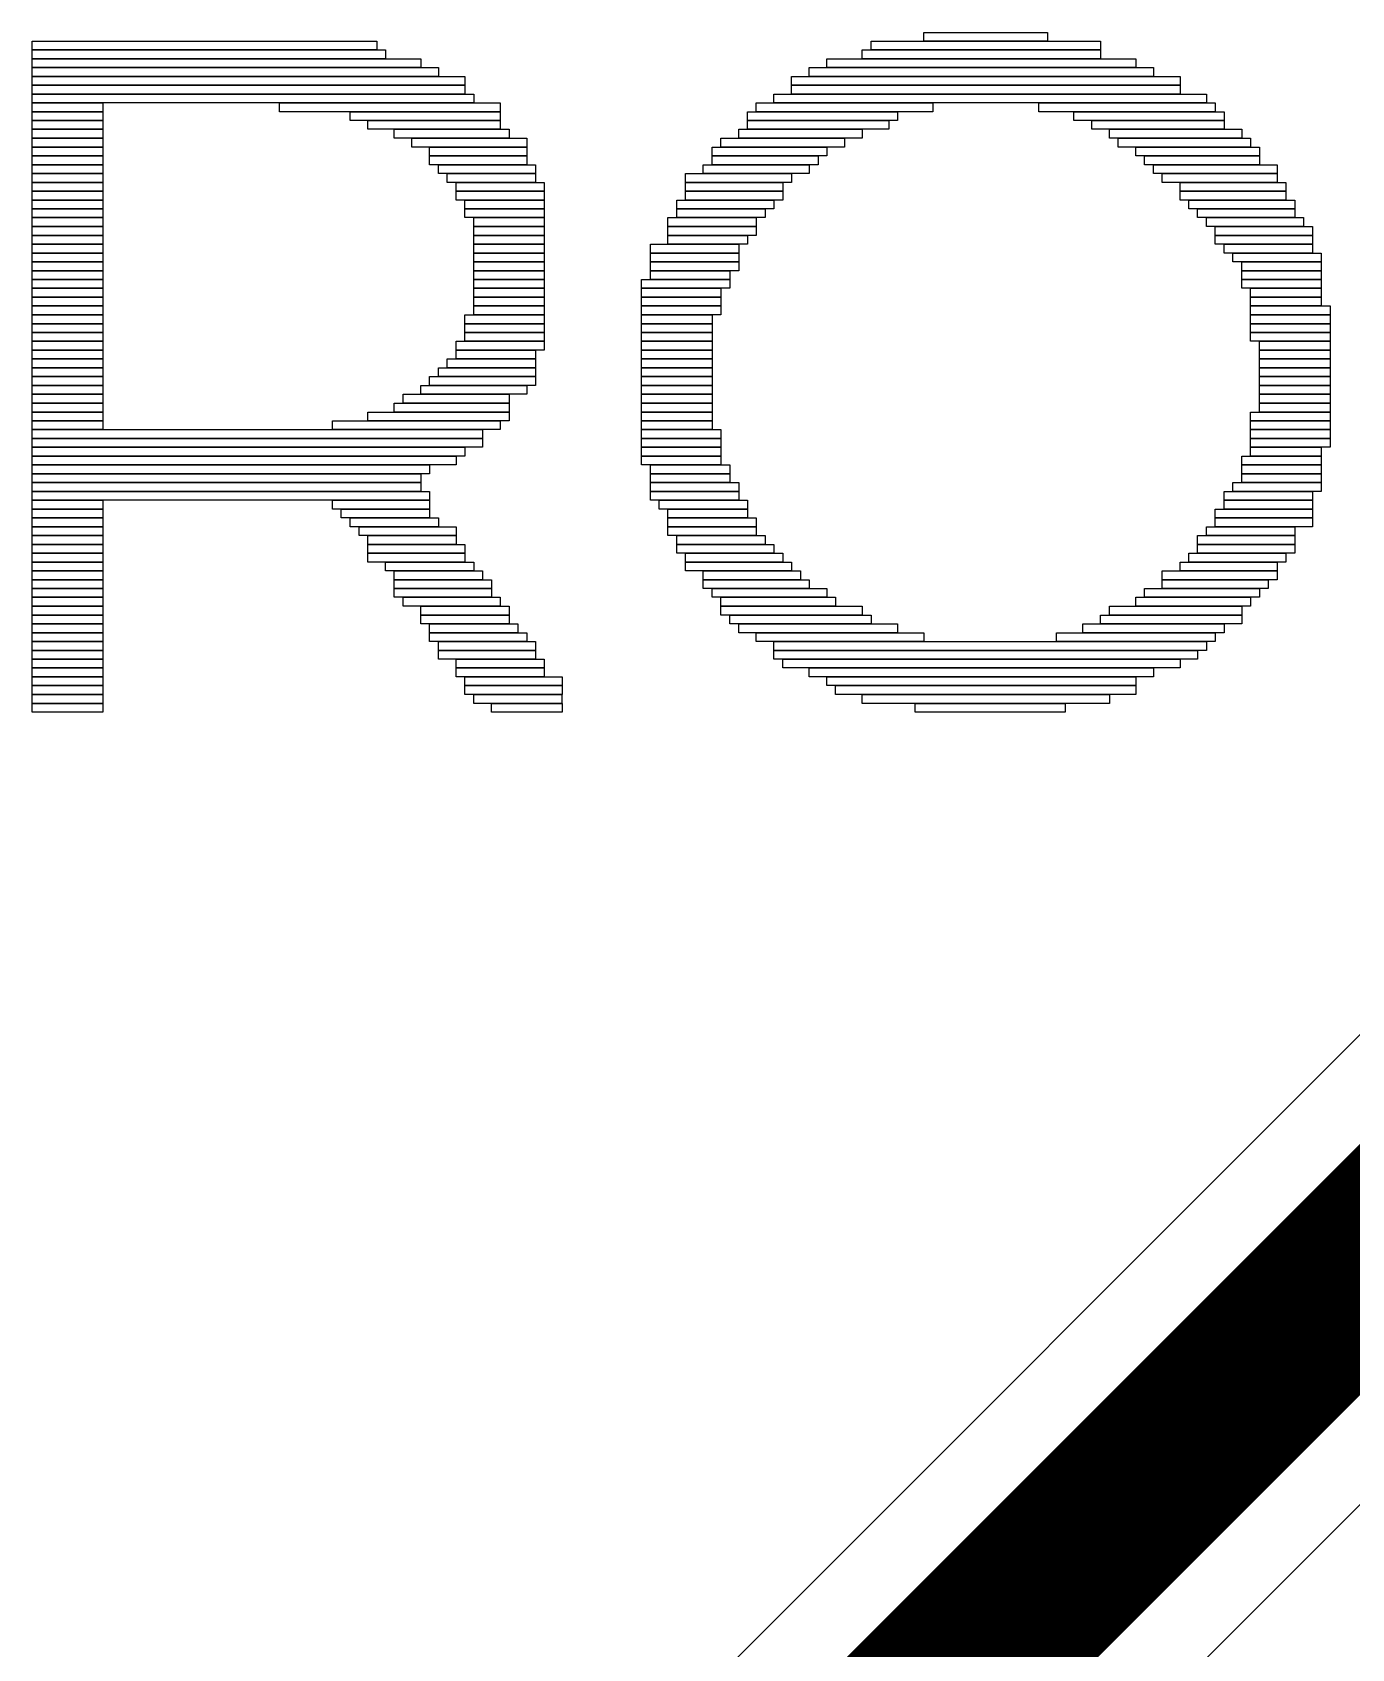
# Model space of a CAD drawing. Header units: inches. Extents: x -3 to 5381, y -57 to 5355.
# Drawn here: x 15.803 to 18.065, y -12.085 to -9.314 of the extents above; entities that cross this region are included whole.
import ezdxf

# ---------------------------------------------------------------- set-up
doc = ezdxf.new("R2010")
doc.units = ezdxf.units.IN
doc.layers.add('Top Layer', color=1, linetype='Continuous')
doc.layers.add('Top Overlay', color=2, linetype='Continuous')

msp = doc.modelspace()

# ---------------------------------------------------------------- linework, layer by layer
at = {"layer": 'Top Layer'}
for p, q in [((19.0522, -10.0597), (16.0027, -13.1092)), ((16.4891, -13.4286), (19.5385, -10.3792))]:
    msp.add_line(p, q, dxfattribs=at)
msp.add_lwpolyline([(16.2042, -13.3106, 0.3048, 0.3048, 0), (19.3371, -10.1777, 0.3048, 0.3048, 0)], format="xyseb", dxfattribs=at)
at = {"layer": 'Top Overlay'}
for p, q in [((15.8027, -9.3439), (15.8027, -9.3287)), ((15.8027, -9.3287), (16.3933, -9.3287)), ((16.3933, -9.3287), (16.3933, -9.3439)), ((17.2411, -9.3439), (17.2411, -9.3287)), ((17.2411, -9.3287), (17.6346, -9.3287)), ((17.3318, -9.3287), (17.3318, -9.3137)), ((17.3318, -9.3137), (17.5439, -9.3137)), ((17.5439, -9.3287), (17.3318, -9.3287)), ((17.5439, -9.3137), (17.5439, -9.3287)), ((17.6346, -9.3287), (17.6346, -9.3439)), ((16.3933, -9.3439), (15.8027, -9.3439)), ((15.8027, -9.3591), (15.8027, -9.3439)), ((15.8027, -9.3439), (16.4083, -9.3439)), ((16.4083, -9.3591), (15.8027, -9.3591)), ((15.8027, -9.3741), (15.8027, -9.3591)), ((15.8027, -9.3591), (16.469, -9.3591)), ((16.4083, -9.3439), (16.4083, -9.3591)), ((16.469, -9.3591), (16.469, -9.3741)), ((17.1654, -9.3741), (17.1654, -9.3591)), ((17.1654, -9.3591), (17.6953, -9.3591)), ((17.2259, -9.3591), (17.2259, -9.3439)), ((17.2259, -9.3439), (17.6346, -9.3439)), ((17.6346, -9.3591), (17.2259, -9.3591)), ((17.6346, -9.3439), (17.2411, -9.3439)), ((17.6346, -9.3439), (17.6346, -9.3591)), ((17.6953, -9.3591), (17.6953, -9.3741)), ((16.469, -9.3741), (15.8027, -9.3741)), ((15.8027, -9.3894), (15.8027, -9.3741)), ((15.8027, -9.3741), (16.4992, -9.3741)), ((16.4992, -9.3894), (15.8027, -9.3894)), ((15.8027, -9.4044), (15.8027, -9.3894)), ((15.8027, -9.3894), (16.5447, -9.3894)), ((16.4992, -9.3741), (16.4992, -9.3894)), ((16.5447, -9.3894), (16.5447, -9.4044)), ((17.1047, -9.4044), (17.1047, -9.3894)), ((17.1047, -9.3894), (17.771, -9.3894)), ((17.135, -9.3894), (17.135, -9.3741)), ((17.135, -9.3741), (17.7255, -9.3741)), ((17.7255, -9.3894), (17.135, -9.3894)), ((17.6953, -9.3741), (17.1654, -9.3741)), ((17.7255, -9.3741), (17.7255, -9.3894)), ((17.771, -9.3894), (17.771, -9.4044)), ((16.5447, -9.4044), (15.8027, -9.4044)), ((15.8027, -9.4196), (15.8027, -9.4044)), ((15.8027, -9.4044), (16.5447, -9.4044)), ((16.5447, -9.4196), (15.8027, -9.4196)), ((15.8027, -9.4348), (15.8027, -9.4196)), ((15.8027, -9.4196), (16.5597, -9.4196)), ((16.5447, -9.4044), (16.5447, -9.4196)), ((16.5597, -9.4196), (16.5597, -9.4348)), ((17.0745, -9.4348), (17.0745, -9.4196)), ((17.0745, -9.4196), (17.8162, -9.4196)), ((17.771, -9.4044), (17.1047, -9.4044)), ((17.1047, -9.4196), (17.1047, -9.4044)), ((17.1047, -9.4044), (17.771, -9.4044)), ((17.771, -9.4196), (17.1047, -9.4196)), ((17.771, -9.4044), (17.771, -9.4196)), ((17.8162, -9.4196), (17.8162, -9.4348)), ((16.5597, -9.4348), (15.8027, -9.4348)), ((15.8027, -9.4498), (15.8027, -9.4348)), ((15.8027, -9.4348), (15.9239, -9.4348)), ((15.9239, -9.4498), (15.8027, -9.4498)), ((15.8027, -9.4651), (15.8027, -9.4498)), ((15.8027, -9.4498), (15.9239, -9.4498)), ((15.9239, -9.4348), (15.9239, -9.4498)), ((15.9239, -9.4498), (15.9239, -9.4651)), ((16.2267, -9.4498), (16.2267, -9.4348)), ((16.2267, -9.4348), (16.6051, -9.4348)), ((16.6051, -9.4498), (16.2267, -9.4498)), ((16.3478, -9.4651), (16.3478, -9.4498)), ((16.3478, -9.4498), (16.6051, -9.4498)), ((16.6051, -9.4348), (16.6051, -9.4498)), ((16.6051, -9.4498), (16.6051, -9.4651)), ((17.029, -9.4651), (17.029, -9.4498)), ((17.029, -9.4498), (17.2864, -9.4498)), ((17.0443, -9.4498), (17.0443, -9.4348)), ((17.0443, -9.4348), (17.3471, -9.4348)), ((17.3471, -9.4498), (17.0443, -9.4498)), ((17.8162, -9.4348), (17.0745, -9.4348)), ((17.2864, -9.4498), (17.2864, -9.4651)), ((17.3471, -9.4348), (17.3471, -9.4498)), ((17.5287, -9.4498), (17.5287, -9.4348)), ((17.5287, -9.4348), (17.8314, -9.4348)), ((17.8314, -9.4498), (17.5287, -9.4498)), ((17.5891, -9.4651), (17.5891, -9.4498)), ((17.5891, -9.4498), (17.8467, -9.4498)), ((17.8314, -9.4348), (17.8314, -9.4498)), ((17.8467, -9.4498), (17.8467, -9.4651)), ((15.9239, -9.4651), (15.8027, -9.4651)), ((15.8027, -9.48), (15.8027, -9.4651)), ((15.8027, -9.4651), (15.9239, -9.4651)), ((15.9239, -9.4651), (15.9239, -9.48)), ((16.6051, -9.4651), (16.3478, -9.4651)), ((16.378, -9.48), (16.378, -9.4651)), ((16.378, -9.4651), (16.6051, -9.4651)), ((16.6051, -9.4651), (16.6051, -9.48)), ((17.2864, -9.4651), (17.029, -9.4651)), ((17.029, -9.48), (17.029, -9.4651)), ((17.029, -9.4651), (17.2714, -9.4651)), ((17.2714, -9.4651), (17.2714, -9.48)), ((17.8467, -9.4651), (17.5891, -9.4651)), ((17.6196, -9.48), (17.6196, -9.4651)), ((17.6196, -9.4651), (17.8467, -9.4651)), ((17.8467, -9.4651), (17.8467, -9.48)), ((15.9239, -9.48), (15.8027, -9.48)), ((15.8027, -9.4953), (15.8027, -9.48)), ((15.8027, -9.48), (15.9239, -9.48)), ((15.9239, -9.4953), (15.8027, -9.4953)), ((15.8027, -9.5105), (15.8027, -9.4953)), ((15.8027, -9.4953), (15.9239, -9.4953)), ((15.9239, -9.48), (15.9239, -9.4953)), ((15.9239, -9.4953), (15.9239, -9.5105)), ((16.6051, -9.48), (16.378, -9.48)), ((16.4235, -9.4953), (16.4235, -9.48)), ((16.4235, -9.48), (16.6204, -9.48)), ((16.6204, -9.4953), (16.4235, -9.4953)), ((16.4537, -9.5105), (16.4537, -9.4953)), ((16.4537, -9.4953), (16.6506, -9.4953)), ((16.6204, -9.48), (16.6204, -9.4953)), ((16.6506, -9.4953), (16.6506, -9.5105)), ((16.9836, -9.5105), (16.9836, -9.4953)), ((16.9836, -9.4953), (17.1957, -9.4953)), ((17.0141, -9.4953), (17.0141, -9.48)), ((17.0141, -9.48), (17.2259, -9.48)), ((17.2259, -9.4953), (17.0141, -9.4953)), ((17.2714, -9.48), (17.029, -9.48)), ((17.1957, -9.4953), (17.1957, -9.5105)), ((17.2259, -9.48), (17.2259, -9.4953)), ((17.8467, -9.48), (17.6196, -9.48)), ((17.6498, -9.4953), (17.6498, -9.48)), ((17.6498, -9.48), (17.8769, -9.48)), ((17.8769, -9.4953), (17.6498, -9.4953)), ((17.6648, -9.5105), (17.6648, -9.4953)), ((17.6648, -9.4953), (17.8919, -9.4953)), ((17.8769, -9.48), (17.8769, -9.4953)), ((17.8919, -9.4953), (17.8919, -9.5105)), ((15.9239, -9.5105), (15.8027, -9.5105)), ((15.8027, -9.5255), (15.8027, -9.5105)), ((15.8027, -9.5105), (15.9239, -9.5105)), ((15.9239, -9.5255), (15.8027, -9.5255)), ((15.8027, -9.5407), (15.8027, -9.5255)), ((15.8027, -9.5255), (15.9239, -9.5255)), ((15.9239, -9.5105), (15.9239, -9.5255)), ((15.9239, -9.5255), (15.9239, -9.5407)), ((16.6506, -9.5105), (16.4537, -9.5105)), ((16.484, -9.5255), (16.484, -9.5105)), ((16.484, -9.5105), (16.6506, -9.5105)), ((16.6506, -9.5255), (16.484, -9.5255)), ((16.484, -9.5407), (16.484, -9.5255)), ((16.484, -9.5255), (16.6506, -9.5255)), ((16.6506, -9.5105), (16.6506, -9.5255)), ((16.6506, -9.5255), (16.6506, -9.5407)), ((16.9686, -9.5255), (16.9686, -9.5105)), ((16.9686, -9.5105), (17.1654, -9.5105)), ((17.1654, -9.5255), (16.9686, -9.5255)), ((16.9686, -9.5407), (16.9686, -9.5255)), ((16.9686, -9.5255), (17.1502, -9.5255)), ((17.1957, -9.5105), (16.9836, -9.5105)), ((17.1502, -9.5255), (17.1502, -9.5407)), ((17.1654, -9.5105), (17.1654, -9.5255)), ((17.8919, -9.5105), (17.6648, -9.5105)), ((17.6953, -9.5255), (17.6953, -9.5105)), ((17.6953, -9.5105), (17.9071, -9.5105)), ((17.9071, -9.5255), (17.6953, -9.5255)), ((17.7103, -9.5407), (17.7103, -9.5255)), ((17.7103, -9.5255), (17.9071, -9.5255)), ((17.9071, -9.5105), (17.9071, -9.5255)), ((17.9071, -9.5255), (17.9071, -9.5407)), ((15.8027, -9.5557), (15.8027, -9.5407)), ((15.8027, -9.5407), (15.9239, -9.5407)), ((15.9239, -9.5407), (15.8027, -9.5407)), ((15.9239, -9.5557), (15.8027, -9.5557)), ((15.8027, -9.571), (15.8027, -9.5557)), ((15.8027, -9.5557), (15.9239, -9.5557)), ((15.9239, -9.5407), (15.9239, -9.5557)), ((15.9239, -9.5557), (15.9239, -9.571)), ((16.6506, -9.5407), (16.484, -9.5407)), ((16.4992, -9.5557), (16.4992, -9.5407)), ((16.4992, -9.5407), (16.6658, -9.5407)), ((16.6658, -9.5557), (16.4992, -9.5557)), ((16.5144, -9.571), (16.5144, -9.5557)), ((16.5144, -9.5557), (16.6658, -9.5557)), ((16.6658, -9.5407), (16.6658, -9.5557)), ((16.6658, -9.5557), (16.6658, -9.571)), ((16.9231, -9.571), (16.9231, -9.5557)), ((16.9231, -9.5557), (17.1047, -9.5557)), ((16.9534, -9.5557), (16.9534, -9.5407)), ((16.9534, -9.5407), (17.135, -9.5407)), ((17.135, -9.5557), (16.9534, -9.5557)), ((17.1502, -9.5407), (16.9686, -9.5407)), ((17.1047, -9.5557), (17.1047, -9.571)), ((17.135, -9.5407), (17.135, -9.5557)), ((17.9071, -9.5407), (17.7103, -9.5407)), ((17.7255, -9.5557), (17.7255, -9.5407)), ((17.7255, -9.5407), (17.9374, -9.5407)), ((17.9374, -9.5557), (17.7255, -9.5557)), ((17.7405, -9.571), (17.7405, -9.5557)), ((17.7405, -9.5557), (17.9374, -9.5557)), ((17.9374, -9.5407), (17.9374, -9.5557)), ((17.9374, -9.5557), (17.9374, -9.571)), ((15.9239, -9.571), (15.8027, -9.571)), ((15.8027, -9.5862), (15.8027, -9.571)), ((15.8027, -9.571), (15.9239, -9.571)), ((15.9239, -9.5862), (15.8027, -9.5862)), ((15.8027, -9.6012), (15.8027, -9.5862)), ((15.8027, -9.5862), (15.9239, -9.5862)), ((15.9239, -9.571), (15.9239, -9.5862)), ((15.9239, -9.5862), (15.9239, -9.6012)), ((16.6658, -9.571), (16.5144, -9.571)), ((16.5294, -9.5862), (16.5294, -9.571)), ((16.5294, -9.571), (16.6808, -9.571)), ((16.6808, -9.5862), (16.5294, -9.5862)), ((16.5294, -9.6012), (16.5294, -9.5862)), ((16.5294, -9.5862), (16.6808, -9.5862)), ((16.6808, -9.571), (16.6808, -9.5862)), ((16.6808, -9.5862), (16.6808, -9.6012)), ((17.1047, -9.571), (16.9231, -9.571)), ((16.9231, -9.5862), (16.9231, -9.571)), ((16.9231, -9.571), (17.0898, -9.571)), ((17.0898, -9.5862), (16.9231, -9.5862)), ((16.9231, -9.6012), (16.9231, -9.5862)), ((16.9231, -9.5862), (17.0898, -9.5862)), ((17.0898, -9.571), (17.0898, -9.5862)), ((17.0898, -9.5862), (17.0898, -9.6012)), ((17.9374, -9.571), (17.7405, -9.571)), ((17.771, -9.5862), (17.771, -9.571)), ((17.771, -9.571), (17.9526, -9.571)), ((17.9526, -9.5862), (17.771, -9.5862)), ((17.771, -9.6012), (17.771, -9.5862)), ((17.771, -9.5862), (17.9526, -9.5862)), ((17.9526, -9.571), (17.9526, -9.5862)), ((17.9526, -9.5862), (17.9526, -9.6012)), ((15.9239, -9.6012), (15.8027, -9.6012)), ((15.8027, -9.6164), (15.8027, -9.6012)), ((15.8027, -9.6012), (15.9239, -9.6012)), ((15.9239, -9.6164), (15.8027, -9.6164)), ((15.8027, -9.6314), (15.8027, -9.6164)), ((15.8027, -9.6164), (15.9239, -9.6164)), ((15.9239, -9.6012), (15.9239, -9.6164)), ((15.9239, -9.6164), (15.9239, -9.6314)), ((16.6808, -9.6012), (16.5294, -9.6012)), ((16.5447, -9.6164), (16.5447, -9.6012)), ((16.5447, -9.6012), (16.6808, -9.6012)), ((16.6808, -9.6164), (16.5447, -9.6164)), ((16.5447, -9.6314), (16.5447, -9.6164)), ((16.5447, -9.6164), (16.6808, -9.6164)), ((16.6808, -9.6012), (16.6808, -9.6164)), ((16.6808, -9.6164), (16.6808, -9.6314)), ((16.9079, -9.6164), (16.9079, -9.6012)), ((16.9079, -9.6012), (17.0745, -9.6012)), ((17.0745, -9.6164), (16.9079, -9.6164)), ((16.9079, -9.6314), (16.9079, -9.6164)), ((16.9079, -9.6164), (17.0593, -9.6164)), ((17.0898, -9.6012), (16.9231, -9.6012)), ((17.0593, -9.6164), (17.0593, -9.6314)), ((17.0745, -9.6012), (17.0745, -9.6164)), ((17.9526, -9.6012), (17.771, -9.6012)), ((17.786, -9.6164), (17.786, -9.6012)), ((17.786, -9.6012), (17.9678, -9.6012)), ((17.9678, -9.6164), (17.786, -9.6164)), ((17.8012, -9.6314), (17.8012, -9.6164)), ((17.8012, -9.6164), (17.9678, -9.6164)), ((17.9678, -9.6012), (17.9678, -9.6164)), ((17.9678, -9.6164), (17.9678, -9.6314)), ((15.9239, -9.6314), (15.8027, -9.6314)), ((15.8027, -9.6467), (15.8027, -9.6314)), ((15.8027, -9.6314), (15.9239, -9.6314)), ((15.9239, -9.6314), (15.9239, -9.6467)), ((16.6808, -9.6314), (16.5447, -9.6314)), ((16.5597, -9.6467), (16.5597, -9.6314)), ((16.5597, -9.6314), (16.6808, -9.6314)), ((16.6808, -9.6314), (16.6808, -9.6467)), ((16.8929, -9.6467), (16.8929, -9.6314)), ((16.8929, -9.6314), (17.0443, -9.6314)), ((17.0593, -9.6314), (16.9079, -9.6314)), ((17.0443, -9.6314), (17.0443, -9.6467)), ((17.9678, -9.6314), (17.8012, -9.6314)), ((17.8162, -9.6467), (17.8162, -9.6314)), ((17.8162, -9.6314), (17.9828, -9.6314)), ((17.9828, -9.6314), (17.9828, -9.6467)), ((15.9239, -9.6467), (15.8027, -9.6467)), ((15.8027, -9.6619), (15.8027, -9.6467)), ((15.8027, -9.6467), (15.9239, -9.6467)), ((15.9239, -9.6619), (15.8027, -9.6619)), ((15.8027, -9.6769), (15.8027, -9.6619)), ((15.8027, -9.6619), (15.9239, -9.6619)), ((15.9239, -9.6467), (15.9239, -9.6619)), ((15.9239, -9.6619), (15.9239, -9.6769)), ((16.6808, -9.6467), (16.5597, -9.6467)), ((16.5597, -9.6619), (16.5597, -9.6467)), ((16.5597, -9.6467), (16.6808, -9.6467)), ((16.6808, -9.6619), (16.5597, -9.6619)), ((16.5597, -9.6769), (16.5597, -9.6619)), ((16.5597, -9.6619), (16.6808, -9.6619)), ((16.6808, -9.6467), (16.6808, -9.6619)), ((16.6808, -9.6619), (16.6808, -9.6769)), ((16.8929, -9.6619), (16.8929, -9.6467)), ((16.8929, -9.6467), (17.0443, -9.6467)), ((17.0443, -9.6467), (16.8929, -9.6467)), ((17.0443, -9.6619), (16.8929, -9.6619)), ((16.8929, -9.6769), (16.8929, -9.6619)), ((16.8929, -9.6619), (17.029, -9.6619)), ((17.029, -9.6619), (17.029, -9.6769)), ((17.0443, -9.6467), (17.0443, -9.6619)), ((17.9828, -9.6467), (17.8162, -9.6467)), ((17.8314, -9.6619), (17.8314, -9.6467)), ((17.8314, -9.6467), (17.9981, -9.6467)), ((17.9981, -9.6619), (17.8314, -9.6619)), ((17.8314, -9.6769), (17.8314, -9.6619)), ((17.8314, -9.6619), (17.9981, -9.6619)), ((17.9981, -9.6467), (17.9981, -9.6619)), ((17.9981, -9.6619), (17.9981, -9.6769)), ((15.9239, -9.6769), (15.8027, -9.6769)), ((15.8027, -9.6921), (15.8027, -9.6769)), ((15.8027, -9.6769), (15.9239, -9.6769)), ((15.9239, -9.6921), (15.8027, -9.6921)), ((15.8027, -9.7071), (15.8027, -9.6921)), ((15.8027, -9.6921), (15.9239, -9.6921)), ((15.9239, -9.6769), (15.9239, -9.6921)), ((15.9239, -9.6921), (15.9239, -9.7071)), ((16.6808, -9.6769), (16.5597, -9.6769)), ((16.5597, -9.6921), (16.5597, -9.6769)), ((16.5597, -9.6769), (16.6808, -9.6769)), ((16.6808, -9.6921), (16.5597, -9.6921)), ((16.5597, -9.7071), (16.5597, -9.6921)), ((16.5597, -9.6921), (16.6808, -9.6921)), ((16.6808, -9.6769), (16.6808, -9.6921)), ((16.6808, -9.6921), (16.6808, -9.7071)), ((16.8627, -9.6921), (16.8627, -9.6769)), ((16.8627, -9.6769), (17.0141, -9.6769)), ((17.0141, -9.6921), (16.8627, -9.6921)), ((16.8627, -9.7071), (16.8627, -9.6921)), ((16.8627, -9.6921), (17.0141, -9.6921)), ((17.029, -9.6769), (16.8929, -9.6769)), ((17.0141, -9.6769), (17.0141, -9.6921)), ((17.0141, -9.6921), (17.0141, -9.7071)), ((17.9981, -9.6769), (17.8314, -9.6769)), ((17.8467, -9.6921), (17.8467, -9.6769)), ((17.8467, -9.6769), (17.9981, -9.6769)), ((17.9981, -9.6921), (17.8467, -9.6921)), ((17.8617, -9.7071), (17.8617, -9.6921)), ((17.8617, -9.6921), (18.013, -9.6921)), ((17.9981, -9.6769), (17.9981, -9.6921)), ((18.013, -9.6921), (18.013, -9.7071)), ((15.9239, -9.7071), (15.8027, -9.7071)), ((15.8027, -9.7224), (15.8027, -9.7071)), ((15.8027, -9.7071), (15.9239, -9.7071)), ((15.9239, -9.7224), (15.8027, -9.7224)), ((15.8027, -9.7376), (15.8027, -9.7224)), ((15.8027, -9.7224), (15.9239, -9.7224)), ((15.9239, -9.7071), (15.9239, -9.7224)), ((15.9239, -9.7224), (15.9239, -9.7376)), ((16.6808, -9.7071), (16.5597, -9.7071)), ((16.5597, -9.7224), (16.5597, -9.7071)), ((16.5597, -9.7071), (16.6808, -9.7071)), ((16.6808, -9.7224), (16.5597, -9.7224)), ((16.5597, -9.7376), (16.5597, -9.7224)), ((16.5597, -9.7224), (16.6808, -9.7224)), ((16.6808, -9.7071), (16.6808, -9.7224)), ((16.6808, -9.7224), (16.6808, -9.7376)), ((17.0141, -9.7071), (16.8627, -9.7071)), ((16.8627, -9.7224), (16.8627, -9.7071)), ((16.8627, -9.7071), (17.0141, -9.7071)), ((17.0141, -9.7224), (16.8627, -9.7224)), ((16.8627, -9.7376), (16.8627, -9.7224)), ((16.8627, -9.7224), (16.9988, -9.7224)), ((16.9988, -9.7224), (16.9988, -9.7376)), ((17.0141, -9.7071), (17.0141, -9.7224)), ((18.013, -9.7071), (17.8617, -9.7071)), ((17.8769, -9.7224), (17.8769, -9.7071)), ((17.8769, -9.7071), (18.013, -9.7071)), ((18.013, -9.7224), (17.8769, -9.7224)), ((17.8769, -9.7376), (17.8769, -9.7224)), ((17.8769, -9.7224), (18.013, -9.7224)), ((18.013, -9.7071), (18.013, -9.7224)), ((18.013, -9.7224), (18.013, -9.7376)), ((15.9239, -9.7376), (15.8027, -9.7376)), ((15.8027, -9.7526), (15.8027, -9.7376)), ((15.8027, -9.7376), (15.9239, -9.7376)), ((15.9239, -9.7526), (15.8027, -9.7526)), ((15.8027, -9.7678), (15.8027, -9.7526)), ((15.8027, -9.7526), (15.9239, -9.7526)), ((15.9239, -9.7376), (15.9239, -9.7526)), ((15.9239, -9.7526), (15.9239, -9.7678)), ((16.6808, -9.7376), (16.5597, -9.7376)), ((16.5597, -9.7526), (16.5597, -9.7376)), ((16.5597, -9.7376), (16.6808, -9.7376)), ((16.6808, -9.7526), (16.5597, -9.7526)), ((16.5597, -9.7678), (16.5597, -9.7526)), ((16.5597, -9.7526), (16.6808, -9.7526)), ((16.6808, -9.7376), (16.6808, -9.7526)), ((16.6808, -9.7526), (16.6808, -9.7678)), ((16.8474, -9.7526), (16.8474, -9.7376)), ((16.8474, -9.7376), (16.9988, -9.7376)), ((16.9988, -9.7526), (16.8474, -9.7526)), ((16.8474, -9.7678), (16.8474, -9.7526)), ((16.8474, -9.7526), (16.9836, -9.7526)), ((16.9988, -9.7376), (16.8627, -9.7376)), ((16.9836, -9.7526), (16.9836, -9.7678)), ((16.9988, -9.7376), (16.9988, -9.7526)), ((18.013, -9.7376), (17.8769, -9.7376)), ((17.8769, -9.7526), (17.8769, -9.7376)), ((17.8769, -9.7376), (18.013, -9.7376)), ((18.013, -9.7526), (17.8769, -9.7526)), ((17.8921, -9.7678), (17.8921, -9.7526)), ((17.8921, -9.7526), (18.013, -9.7526)), ((18.013, -9.7376), (18.013, -9.7526)), ((18.013, -9.7526), (18.013, -9.7678)), ((15.9239, -9.7678), (15.8027, -9.7678)), ((15.8027, -9.7828), (15.8027, -9.7678)), ((15.8027, -9.7678), (15.9239, -9.7678)), ((15.9239, -9.7828), (15.8027, -9.7828)), ((15.8027, -9.798), (15.8027, -9.7828)), ((15.8027, -9.7828), (15.9239, -9.7828)), ((15.9239, -9.7678), (15.9239, -9.7828)), ((15.9239, -9.7828), (15.9239, -9.798)), ((16.6808, -9.7678), (16.5597, -9.7678)), ((16.5597, -9.7828), (16.5597, -9.7678)), ((16.5597, -9.7678), (16.6808, -9.7678)), ((16.6808, -9.7828), (16.5597, -9.7828)), ((16.5597, -9.798), (16.5597, -9.7828)), ((16.5597, -9.7828), (16.6808, -9.7828)), ((16.6808, -9.7678), (16.6808, -9.7828)), ((16.6808, -9.7828), (16.6808, -9.798)), ((16.9836, -9.7678), (16.8474, -9.7678)), ((16.8474, -9.7828), (16.8474, -9.7678)), ((16.8474, -9.7678), (16.9836, -9.7678)), ((16.9836, -9.7828), (16.8474, -9.7828)), ((16.8474, -9.798), (16.8474, -9.7828)), ((16.8474, -9.7828), (16.9836, -9.7828)), ((16.9836, -9.7678), (16.9836, -9.7828)), ((16.9836, -9.7828), (16.9836, -9.798)), ((18.013, -9.7678), (17.8921, -9.7678)), ((17.8921, -9.7828), (17.8921, -9.7678)), ((17.8921, -9.7678), (18.013, -9.7678)), ((18.013, -9.7828), (17.8921, -9.7828)), ((17.8921, -9.798), (17.8921, -9.7828)), ((17.8921, -9.7828), (18.0283, -9.7828)), ((18.013, -9.7678), (18.013, -9.7828)), ((18.0283, -9.7828), (18.0283, -9.798)), ((15.9239, -9.798), (15.8027, -9.798)), ((15.8027, -9.8133), (15.8027, -9.798)), ((15.8027, -9.798), (15.9239, -9.798)), ((15.9239, -9.798), (15.9239, -9.8133)), ((16.5447, -9.8133), (16.5447, -9.798)), ((16.5447, -9.798), (16.6808, -9.798)), ((16.6808, -9.798), (16.5597, -9.798)), ((16.6808, -9.798), (16.6808, -9.8133)), ((16.9836, -9.798), (16.8474, -9.798)), ((16.8474, -9.8133), (16.8474, -9.798)), ((16.8474, -9.798), (16.9686, -9.798)), ((16.9686, -9.798), (16.9686, -9.8133)), ((18.0283, -9.798), (17.8921, -9.798)), ((17.8921, -9.8133), (17.8921, -9.798)), ((17.8921, -9.798), (18.0283, -9.798)), ((18.0283, -9.798), (18.0283, -9.8133)), ((15.9239, -9.8133), (15.8027, -9.8133)), ((15.8027, -9.8283), (15.8027, -9.8133)), ((15.8027, -9.8133), (15.9239, -9.8133)), ((15.9239, -9.8283), (15.8027, -9.8283)), ((15.8027, -9.8435), (15.8027, -9.8283)), ((15.8027, -9.8283), (15.9239, -9.8283)), ((15.9239, -9.8133), (15.9239, -9.8283)), ((15.9239, -9.8283), (15.9239, -9.8435)), ((16.6808, -9.8133), (16.5447, -9.8133)), ((16.5447, -9.8283), (16.5447, -9.8133)), ((16.5447, -9.8133), (16.6808, -9.8133)), ((16.6808, -9.8283), (16.5447, -9.8283)), ((16.5447, -9.8435), (16.5447, -9.8283)), ((16.5447, -9.8283), (16.6808, -9.8283)), ((16.6808, -9.8133), (16.6808, -9.8283)), ((16.6808, -9.8283), (16.6808, -9.8435)), ((16.9686, -9.8133), (16.8474, -9.8133)), ((16.8474, -9.8283), (16.8474, -9.8133)), ((16.8474, -9.8133), (16.9686, -9.8133)), ((16.9686, -9.8283), (16.8474, -9.8283)), ((16.8474, -9.8435), (16.8474, -9.8283)), ((16.8474, -9.8283), (16.9686, -9.8283)), ((16.9686, -9.8133), (16.9686, -9.8283)), ((16.9686, -9.8283), (16.9686, -9.8435)), ((18.0283, -9.8133), (17.8921, -9.8133)), ((17.8921, -9.8283), (17.8921, -9.8133)), ((17.8921, -9.8133), (18.0283, -9.8133)), ((18.0283, -9.8283), (17.8921, -9.8283)), ((17.8921, -9.8435), (17.8921, -9.8283)), ((17.8921, -9.8283), (18.0283, -9.8283)), ((18.0283, -9.8133), (18.0283, -9.8283)), ((18.0283, -9.8283), (18.0283, -9.8435)), ((15.9239, -9.8435), (15.8027, -9.8435)), ((15.8027, -9.8585), (15.8027, -9.8435)), ((15.8027, -9.8435), (15.9239, -9.8435)), ((15.9239, -9.8585), (15.8027, -9.8585)), ((15.8027, -9.8737), (15.8027, -9.8585)), ((15.8027, -9.8585), (15.9239, -9.8585)), ((15.9239, -9.8435), (15.9239, -9.8585)), ((15.9239, -9.8585), (15.9239, -9.8737)), ((16.5294, -9.8585), (16.5294, -9.8435)), ((16.5294, -9.8435), (16.6808, -9.8435)), ((16.6808, -9.8585), (16.5294, -9.8585)), ((16.5294, -9.8737), (16.5294, -9.8585)), ((16.5294, -9.8585), (16.6658, -9.8585)), ((16.6808, -9.8435), (16.5447, -9.8435)), ((16.6658, -9.8585), (16.6658, -9.8737)), ((16.6808, -9.8435), (16.6808, -9.8585)), ((16.9686, -9.8435), (16.8474, -9.8435)), ((16.8474, -9.8585), (16.8474, -9.8435)), ((16.8474, -9.8435), (16.9686, -9.8435)), ((16.9686, -9.8585), (16.8474, -9.8585)), ((16.8474, -9.8737), (16.8474, -9.8585)), ((16.8474, -9.8585), (16.9686, -9.8585)), ((16.9686, -9.8435), (16.9686, -9.8585)), ((16.9686, -9.8585), (16.9686, -9.8737)), ((18.0283, -9.8435), (17.8921, -9.8435)), ((17.9071, -9.8585), (17.9071, -9.8435)), ((17.9071, -9.8435), (18.0283, -9.8435)), ((18.0283, -9.8585), (17.9071, -9.8585)), ((17.9071, -9.8737), (17.9071, -9.8585)), ((17.9071, -9.8585), (18.0283, -9.8585)), ((18.0283, -9.8435), (18.0283, -9.8585)), ((18.0283, -9.8585), (18.0283, -9.8737)), ((15.9239, -9.8737), (15.8027, -9.8737)), ((15.8027, -9.889), (15.8027, -9.8737)), ((15.8027, -9.8737), (15.9239, -9.8737)), ((15.9239, -9.889), (15.8027, -9.889)), ((15.8027, -9.904), (15.8027, -9.889)), ((15.8027, -9.889), (15.9239, -9.889)), ((15.9239, -9.8737), (15.9239, -9.889)), ((15.9239, -9.889), (15.9239, -9.904)), ((16.4992, -9.904), (16.4992, -9.889)), ((16.4992, -9.889), (16.6658, -9.889)), ((16.5144, -9.889), (16.5144, -9.8737)), ((16.5144, -9.8737), (16.6658, -9.8737)), ((16.6658, -9.889), (16.5144, -9.889)), ((16.6658, -9.8737), (16.5294, -9.8737)), ((16.6658, -9.8737), (16.6658, -9.889)), ((16.6658, -9.889), (16.6658, -9.904)), ((16.9686, -9.8737), (16.8474, -9.8737)), ((16.8474, -9.889), (16.8474, -9.8737)), ((16.8474, -9.8737), (16.9686, -9.8737)), ((16.9686, -9.889), (16.8474, -9.889)), ((16.8474, -9.904), (16.8474, -9.889)), ((16.8474, -9.889), (16.9686, -9.889)), ((16.9686, -9.8737), (16.9686, -9.889)), ((16.9686, -9.889), (16.9686, -9.904)), ((18.0283, -9.8737), (17.9071, -9.8737)), ((17.9071, -9.889), (17.9071, -9.8737)), ((17.9071, -9.8737), (18.0283, -9.8737)), ((18.0283, -9.889), (17.9071, -9.889)), ((17.9071, -9.904), (17.9071, -9.889)), ((17.9071, -9.889), (18.0283, -9.889)), ((18.0283, -9.8737), (18.0283, -9.889)), ((18.0283, -9.889), (18.0283, -9.904)), ((15.9239, -9.904), (15.8027, -9.904)), ((15.8027, -9.9192), (15.8027, -9.904)), ((15.8027, -9.904), (15.9239, -9.904)), ((15.9239, -9.9192), (15.8027, -9.9192)), ((15.8027, -9.9342), (15.8027, -9.9192)), ((15.8027, -9.9192), (15.9239, -9.9192)), ((15.9239, -9.904), (15.9239, -9.9192)), ((15.9239, -9.9192), (15.9239, -9.9342)), ((16.469, -9.9342), (16.469, -9.9192)), ((16.469, -9.9192), (16.6506, -9.9192)), ((16.484, -9.9192), (16.484, -9.904)), ((16.484, -9.904), (16.6658, -9.904)), ((16.6658, -9.9192), (16.484, -9.9192)), ((16.6658, -9.904), (16.4992, -9.904)), ((16.6506, -9.9192), (16.6506, -9.9342)), ((16.6658, -9.904), (16.6658, -9.9192)), ((16.9686, -9.904), (16.8474, -9.904)), ((16.8474, -9.9192), (16.8474, -9.904)), ((16.8474, -9.904), (16.9686, -9.904)), ((16.9686, -9.9192), (16.8474, -9.9192)), ((16.8474, -9.9342), (16.8474, -9.9192)), ((16.8474, -9.9192), (16.9686, -9.9192)), ((16.9686, -9.904), (16.9686, -9.9192)), ((16.9686, -9.9192), (16.9686, -9.9342)), ((18.0283, -9.904), (17.9071, -9.904)), ((17.9071, -9.9192), (17.9071, -9.904)), ((17.9071, -9.904), (18.0283, -9.904)), ((18.0283, -9.9192), (17.9071, -9.9192)), ((17.9071, -9.9342), (17.9071, -9.9192)), ((17.9071, -9.9192), (18.0283, -9.9192)), ((18.0283, -9.904), (18.0283, -9.9192)), ((18.0283, -9.9192), (18.0283, -9.9342)), ((15.9239, -9.9342), (15.8027, -9.9342)), ((15.8027, -9.9494), (15.8027, -9.9342)), ((15.8027, -9.9342), (15.9239, -9.9342)), ((15.9239, -9.9494), (15.8027, -9.9494)), ((15.8027, -9.9647), (15.8027, -9.9494)), ((15.8027, -9.9494), (15.9239, -9.9494)), ((15.9239, -9.9342), (15.9239, -9.9494)), ((15.9239, -9.9494), (15.9239, -9.9647)), ((16.4235, -9.9647), (16.4235, -9.9494)), ((16.4235, -9.9494), (16.6204, -9.9494)), ((16.4388, -9.9494), (16.4388, -9.9342)), ((16.4388, -9.9342), (16.6204, -9.9342)), ((16.6204, -9.9494), (16.4388, -9.9494)), ((16.6506, -9.9342), (16.469, -9.9342)), ((16.6204, -9.9342), (16.6204, -9.9494)), ((16.6204, -9.9494), (16.6204, -9.9647)), ((16.9686, -9.9342), (16.8474, -9.9342)), ((16.8474, -9.9494), (16.8474, -9.9342)), ((16.8474, -9.9342), (16.9686, -9.9342)), ((16.9686, -9.9494), (16.8474, -9.9494)), ((16.8474, -9.9647), (16.8474, -9.9494)), ((16.8474, -9.9494), (16.9686, -9.9494)), ((16.9686, -9.9342), (16.9686, -9.9494)), ((16.9686, -9.9494), (16.9686, -9.9647)), ((18.0283, -9.9342), (17.9071, -9.9342)), ((17.9071, -9.9494), (17.9071, -9.9342)), ((17.9071, -9.9342), (18.0283, -9.9342)), ((18.0283, -9.9494), (17.9071, -9.9494)), ((17.9071, -9.9647), (17.9071, -9.9494)), ((17.9071, -9.9494), (18.0283, -9.9494)), ((18.0283, -9.9342), (18.0283, -9.9494)), ((18.0283, -9.9494), (18.0283, -9.9647)), ((15.9239, -9.9647), (15.8027, -9.9647)), ((15.8027, -9.9797), (15.8027, -9.9647)), ((15.8027, -9.9647), (15.9239, -9.9647)), ((15.9239, -9.9647), (15.9239, -9.9797)), ((16.378, -9.9797), (16.378, -9.9647)), ((16.378, -9.9647), (16.6204, -9.9647)), ((16.6204, -9.9647), (16.4235, -9.9647)), ((16.6204, -9.9647), (16.6204, -9.9797)), ((16.9686, -9.9647), (16.8474, -9.9647)), ((16.8474, -9.9797), (16.8474, -9.9647)), ((16.8474, -9.9647), (16.9686, -9.9647)), ((16.9686, -9.9647), (16.9686, -9.9797)), ((17.8921, -9.9797), (17.8921, -9.9647)), ((17.8921, -9.9647), (18.0283, -9.9647)), ((18.0283, -9.9647), (17.9071, -9.9647)), ((18.0283, -9.9647), (18.0283, -9.9797)), ((15.8027, -9.9949), (15.8027, -9.9797)), ((15.8027, -9.9797), (15.9239, -9.9797)), ((15.9239, -9.9797), (15.8027, -9.9797)), ((15.9239, -9.9949), (15.8027, -9.9949)), ((15.8027, -10.0099), (15.8027, -9.9949)), ((15.8027, -9.9949), (16.5749, -9.9949)), ((15.9239, -9.9797), (15.9239, -9.9949)), ((16.3176, -9.9949), (16.3176, -9.9797)), ((16.3176, -9.9797), (16.6051, -9.9797)), ((16.6051, -9.9949), (16.3176, -9.9949)), ((16.6204, -9.9797), (16.378, -9.9797)), ((16.5749, -9.9949), (16.5749, -10.0099)), ((16.6051, -9.9797), (16.6051, -9.9949)), ((16.9686, -9.9797), (16.8474, -9.9797)), ((16.8474, -9.9949), (16.8474, -9.9797)), ((16.8474, -9.9797), (16.9686, -9.9797)), ((16.9686, -9.9949), (16.8474, -9.9949)), ((16.8474, -10.0099), (16.8474, -9.9949)), ((16.8474, -9.9949), (16.9836, -9.9949)), ((16.9686, -9.9797), (16.9686, -9.9949)), ((16.9836, -9.9949), (16.9836, -10.0099)), ((18.0283, -9.9797), (17.8921, -9.9797)), ((17.8921, -9.9949), (17.8921, -9.9797)), ((17.8921, -9.9797), (18.0283, -9.9797)), ((18.0283, -9.9949), (17.8921, -9.9949)), ((17.8921, -10.0099), (17.8921, -9.9949)), ((17.8921, -9.9949), (18.0283, -9.9949)), ((18.0283, -9.9797), (18.0283, -9.9949)), ((18.0283, -9.9949), (18.0283, -10.0099)), ((16.5749, -10.0099), (15.8027, -10.0099)), ((15.8027, -10.0251), (15.8027, -10.0099)), ((15.8027, -10.0099), (16.5749, -10.0099)), ((16.5749, -10.0251), (15.8027, -10.0251)), ((15.8027, -10.0404), (15.8027, -10.0251)), ((15.8027, -10.0251), (16.5447, -10.0251)), ((16.5447, -10.0251), (16.5447, -10.0404)), ((16.5749, -10.0099), (16.5749, -10.0251)), ((16.9836, -10.0099), (16.8474, -10.0099)), ((16.8474, -10.0251), (16.8474, -10.0099)), ((16.8474, -10.0099), (16.9836, -10.0099)), ((16.9836, -10.0251), (16.8474, -10.0251)), ((16.8474, -10.0404), (16.8474, -10.0251)), ((16.8474, -10.0251), (16.9836, -10.0251)), ((16.9836, -10.0099), (16.9836, -10.0251)), ((16.9836, -10.0251), (16.9836, -10.0404)), ((18.0283, -10.0099), (17.8921, -10.0099)), ((17.8921, -10.0251), (17.8921, -10.0099)), ((17.8921, -10.0099), (18.0283, -10.0099)), ((18.0283, -10.0251), (17.8921, -10.0251)), ((17.8921, -10.0404), (17.8921, -10.0251)), ((17.8921, -10.0251), (18.013, -10.0251)), ((18.013, -10.0251), (18.013, -10.0404)), ((18.0283, -10.0099), (18.0283, -10.0251)), ((16.5447, -10.0404), (15.8027, -10.0404)), ((15.8027, -10.0554), (15.8027, -10.0404)), ((15.8027, -10.0404), (16.5294, -10.0404)), ((16.5294, -10.0554), (15.8027, -10.0554)), ((15.8027, -10.0706), (15.8027, -10.0554)), ((15.8027, -10.0554), (16.484, -10.0554)), ((16.484, -10.0554), (16.484, -10.0706)), ((16.5294, -10.0404), (16.5294, -10.0554)), ((16.9836, -10.0404), (16.8474, -10.0404)), ((16.8474, -10.0554), (16.8474, -10.0404)), ((16.8474, -10.0404), (16.9836, -10.0404)), ((16.9836, -10.0554), (16.8474, -10.0554)), ((16.8627, -10.0706), (16.8627, -10.0554)), ((16.8627, -10.0554), (16.9988, -10.0554)), ((16.9836, -10.0404), (16.9836, -10.0554)), ((16.9988, -10.0554), (16.9988, -10.0706)), ((17.8769, -10.0554), (17.8769, -10.0404)), ((17.8769, -10.0404), (18.013, -10.0404)), ((18.013, -10.0554), (17.8769, -10.0554)), ((17.8769, -10.0706), (17.8769, -10.0554)), ((17.8769, -10.0554), (18.013, -10.0554)), ((18.013, -10.0404), (17.8921, -10.0404)), ((18.013, -10.0404), (18.013, -10.0554)), ((18.013, -10.0554), (18.013, -10.0706)), ((16.484, -10.0706), (15.8027, -10.0706)), ((15.8027, -10.0856), (15.8027, -10.0706)), ((15.8027, -10.0706), (16.469, -10.0706)), ((16.469, -10.0856), (15.8027, -10.0856)), ((15.8027, -10.1008), (15.8027, -10.0856)), ((15.8027, -10.0856), (16.469, -10.0856)), ((16.469, -10.0706), (16.469, -10.0856)), ((16.469, -10.0856), (16.469, -10.1008)), ((16.9988, -10.0706), (16.8627, -10.0706)), ((16.8627, -10.0856), (16.8627, -10.0706)), ((16.8627, -10.0706), (16.9988, -10.0706)), ((16.9988, -10.0856), (16.8627, -10.0856)), ((16.8627, -10.1008), (16.8627, -10.0856)), ((16.8627, -10.0856), (17.0141, -10.0856)), ((16.9988, -10.0706), (16.9988, -10.0856)), ((17.0141, -10.0856), (17.0141, -10.1008)), ((17.8617, -10.1008), (17.8617, -10.0856)), ((17.8617, -10.0856), (18.013, -10.0856)), ((18.013, -10.0706), (17.8769, -10.0706)), ((17.8769, -10.0856), (17.8769, -10.0706)), ((17.8769, -10.0706), (18.013, -10.0706)), ((18.013, -10.0856), (17.8769, -10.0856)), ((18.013, -10.0706), (18.013, -10.0856)), ((18.013, -10.0856), (18.013, -10.1008)), ((16.469, -10.1008), (15.8027, -10.1008)), ((15.8027, -10.1161), (15.8027, -10.1008)), ((15.8027, -10.1008), (16.484, -10.1008)), ((16.484, -10.1008), (16.484, -10.1161)), ((17.0141, -10.1008), (16.8627, -10.1008)), ((16.8627, -10.1161), (16.8627, -10.1008)), ((16.8627, -10.1008), (17.0141, -10.1008)), ((17.0141, -10.1008), (17.0141, -10.1161)), ((17.8467, -10.1161), (17.8467, -10.1008)), ((17.8467, -10.1008), (17.9981, -10.1008)), ((18.013, -10.1008), (17.8617, -10.1008)), ((17.9981, -10.1008), (17.9981, -10.1161)), ((16.484, -10.1161), (15.8027, -10.1161)), ((15.8027, -10.131), (15.8027, -10.1161)), ((15.8027, -10.1161), (15.9239, -10.1161)), ((15.9239, -10.131), (15.8027, -10.131)), ((15.8027, -10.1463), (15.8027, -10.131)), ((15.8027, -10.131), (15.9239, -10.131)), ((15.9239, -10.1161), (15.9239, -10.131)), ((15.9239, -10.131), (15.9239, -10.1463)), ((16.3176, -10.131), (16.3176, -10.1161)), ((16.3176, -10.1161), (16.484, -10.1161)), ((16.484, -10.131), (16.3176, -10.131)), ((16.3326, -10.1463), (16.3326, -10.131)), ((16.3326, -10.131), (16.484, -10.131)), ((16.484, -10.1161), (16.484, -10.131)), ((16.484, -10.131), (16.484, -10.1463)), ((17.0141, -10.1161), (16.8627, -10.1161)), ((16.8777, -10.131), (16.8777, -10.1161)), ((16.8777, -10.1161), (17.029, -10.1161)), ((17.029, -10.131), (16.8777, -10.131)), ((16.8929, -10.1463), (16.8929, -10.131)), ((16.8929, -10.131), (17.029, -10.131)), ((17.029, -10.1161), (17.029, -10.131)), ((17.029, -10.131), (17.029, -10.1463)), ((17.8314, -10.1463), (17.8314, -10.131)), ((17.8314, -10.131), (17.9981, -10.131)), ((17.9981, -10.1161), (17.8467, -10.1161)), ((17.8467, -10.131), (17.8467, -10.1161)), ((17.8467, -10.1161), (17.9981, -10.1161)), ((17.9981, -10.131), (17.8467, -10.131)), ((17.9981, -10.1161), (17.9981, -10.131)), ((17.9981, -10.131), (17.9981, -10.1463)), ((15.9239, -10.1463), (15.8027, -10.1463)), ((15.8027, -10.1613), (15.8027, -10.1463)), ((15.8027, -10.1463), (15.9239, -10.1463)), ((15.9239, -10.1613), (15.8027, -10.1613)), ((15.8027, -10.1765), (15.8027, -10.1613)), ((15.8027, -10.1613), (15.9239, -10.1613)), ((15.9239, -10.1463), (15.9239, -10.1613)), ((15.9239, -10.1613), (15.9239, -10.1765)), ((16.484, -10.1463), (16.3326, -10.1463)), ((16.3478, -10.1613), (16.3478, -10.1463)), ((16.3478, -10.1463), (16.4992, -10.1463)), ((16.4992, -10.1613), (16.3478, -10.1613)), ((16.3631, -10.1765), (16.3631, -10.1613)), ((16.3631, -10.1613), (16.5294, -10.1613)), ((16.4992, -10.1463), (16.4992, -10.1613)), ((16.5294, -10.1613), (16.5294, -10.1765)), ((17.029, -10.1463), (16.8929, -10.1463)), ((16.8929, -10.1613), (16.8929, -10.1463)), ((16.8929, -10.1463), (17.0443, -10.1463)), ((17.0443, -10.1613), (16.8929, -10.1613)), ((16.8929, -10.1765), (16.8929, -10.1613)), ((16.8929, -10.1613), (17.0443, -10.1613)), ((17.0443, -10.1463), (17.0443, -10.1613)), ((17.0443, -10.1613), (17.0443, -10.1765)), ((17.8162, -10.1765), (17.8162, -10.1613)), ((17.8162, -10.1613), (17.9678, -10.1613)), ((17.9981, -10.1463), (17.8314, -10.1463)), ((17.8314, -10.1613), (17.8314, -10.1463)), ((17.8314, -10.1463), (17.9981, -10.1463)), ((17.9981, -10.1613), (17.8314, -10.1613)), ((17.9678, -10.1613), (17.9678, -10.1765)), ((17.9981, -10.1463), (17.9981, -10.1613)), ((15.9239, -10.1765), (15.8027, -10.1765)), ((15.8027, -10.1918), (15.8027, -10.1765)), ((15.8027, -10.1765), (15.9239, -10.1765)), ((15.9239, -10.1918), (15.8027, -10.1918)), ((15.8027, -10.2067), (15.8027, -10.1918)), ((15.8027, -10.1918), (15.9239, -10.1918)), ((15.9239, -10.1765), (15.9239, -10.1918)), ((15.9239, -10.1918), (15.9239, -10.2067)), ((16.5294, -10.1765), (16.3631, -10.1765)), ((16.378, -10.1918), (16.378, -10.1765)), ((16.378, -10.1765), (16.5294, -10.1765)), ((16.5294, -10.1918), (16.378, -10.1918)), ((16.378, -10.2067), (16.378, -10.1918)), ((16.378, -10.1918), (16.5447, -10.1918)), ((16.5294, -10.1765), (16.5294, -10.1918)), ((16.5447, -10.1918), (16.5447, -10.2067)), ((17.0443, -10.1765), (16.8929, -10.1765)), ((16.9079, -10.1918), (16.9079, -10.1765)), ((16.9079, -10.1765), (17.0593, -10.1765)), ((17.0593, -10.1918), (16.9079, -10.1918)), ((16.9079, -10.2067), (16.9079, -10.1918)), ((16.9079, -10.1918), (17.0745, -10.1918)), ((17.0593, -10.1765), (17.0593, -10.1918)), ((17.0745, -10.1918), (17.0745, -10.2067)), ((17.8012, -10.1918), (17.8012, -10.1765)), ((17.8012, -10.1765), (17.9678, -10.1765)), ((17.9678, -10.1918), (17.8012, -10.1918)), ((17.8012, -10.2067), (17.8012, -10.1918)), ((17.8012, -10.1918), (17.9678, -10.1918)), ((17.9678, -10.1765), (17.8162, -10.1765)), ((17.9678, -10.1765), (17.9678, -10.1918)), ((17.9678, -10.1918), (17.9678, -10.2067)), ((15.9239, -10.2067), (15.8027, -10.2067)), ((15.8027, -10.222), (15.8027, -10.2067)), ((15.8027, -10.2067), (15.9239, -10.2067)), ((15.9239, -10.222), (15.8027, -10.222)), ((15.8027, -10.237), (15.8027, -10.222)), ((15.8027, -10.222), (15.9239, -10.222)), ((15.9239, -10.2067), (15.9239, -10.222)), ((15.9239, -10.222), (15.9239, -10.237)), ((16.5447, -10.2067), (16.378, -10.2067)), ((16.378, -10.222), (16.378, -10.2067)), ((16.378, -10.2067), (16.5447, -10.2067)), ((16.5447, -10.222), (16.378, -10.222)), ((16.4083, -10.237), (16.4083, -10.222)), ((16.4083, -10.222), (16.5597, -10.222)), ((16.5447, -10.2067), (16.5447, -10.222)), ((16.5597, -10.222), (16.5597, -10.237)), ((17.0745, -10.2067), (16.9079, -10.2067)), ((16.9231, -10.222), (16.9231, -10.2067)), ((16.9231, -10.2067), (17.0898, -10.2067)), ((17.0898, -10.222), (16.9231, -10.222)), ((16.9231, -10.237), (16.9231, -10.222)), ((16.9231, -10.222), (17.1047, -10.222)), ((17.0898, -10.2067), (17.0898, -10.222)), ((17.1047, -10.222), (17.1047, -10.237)), ((17.771, -10.237), (17.771, -10.222)), ((17.771, -10.222), (17.9374, -10.222)), ((17.786, -10.222), (17.786, -10.2067)), ((17.786, -10.2067), (17.9526, -10.2067)), ((17.9526, -10.222), (17.786, -10.222)), ((17.9678, -10.2067), (17.8012, -10.2067)), ((17.9374, -10.222), (17.9374, -10.237)), ((17.9526, -10.2067), (17.9526, -10.222)), ((15.9239, -10.237), (15.8027, -10.237)), ((15.8027, -10.2522), (15.8027, -10.237)), ((15.8027, -10.237), (15.9239, -10.237)), ((15.9239, -10.2522), (15.8027, -10.2522)), ((15.8027, -10.2674), (15.8027, -10.2522)), ((15.8027, -10.2522), (15.9239, -10.2522)), ((15.9239, -10.237), (15.9239, -10.2522)), ((15.9239, -10.2522), (15.9239, -10.2674)), ((16.5597, -10.237), (16.4083, -10.237)), ((16.4235, -10.2522), (16.4235, -10.237)), ((16.4235, -10.237), (16.5749, -10.237)), ((16.5749, -10.2522), (16.4235, -10.2522)), ((16.4235, -10.2674), (16.4235, -10.2522)), ((16.4235, -10.2522), (16.5901, -10.2522)), ((16.5749, -10.237), (16.5749, -10.2522)), ((16.5901, -10.2522), (16.5901, -10.2674)), ((17.1047, -10.237), (16.9231, -10.237)), ((16.9534, -10.2522), (16.9534, -10.237)), ((16.9534, -10.237), (17.12, -10.237)), ((17.12, -10.2522), (16.9534, -10.2522)), ((16.9534, -10.2674), (16.9534, -10.2522)), ((16.9534, -10.2522), (17.135, -10.2522)), ((17.12, -10.237), (17.12, -10.2522)), ((17.135, -10.2522), (17.135, -10.2674)), ((17.7405, -10.2522), (17.7405, -10.237)), ((17.7405, -10.237), (17.9374, -10.237)), ((17.9374, -10.2522), (17.7405, -10.2522)), ((17.7405, -10.2674), (17.7405, -10.2522)), ((17.7405, -10.2522), (17.9224, -10.2522)), ((17.9374, -10.237), (17.771, -10.237)), ((17.9224, -10.2522), (17.9224, -10.2674)), ((17.9374, -10.237), (17.9374, -10.2522)), ((15.9239, -10.2674), (15.8027, -10.2674)), ((15.8027, -10.2824), (15.8027, -10.2674)), ((15.8027, -10.2674), (15.9239, -10.2674)), ((15.9239, -10.2674), (15.9239, -10.2824)), ((16.5901, -10.2674), (16.4235, -10.2674)), ((16.4235, -10.2824), (16.4235, -10.2674)), ((16.4235, -10.2674), (16.5901, -10.2674)), ((16.5901, -10.2674), (16.5901, -10.2824)), ((17.135, -10.2674), (16.9534, -10.2674)), ((16.9686, -10.2824), (16.9686, -10.2674)), ((16.9686, -10.2674), (17.1654, -10.2674)), ((17.1654, -10.2674), (17.1654, -10.2824)), ((17.7103, -10.2824), (17.7103, -10.2674)), ((17.7103, -10.2674), (17.9071, -10.2674)), ((17.9224, -10.2674), (17.7405, -10.2674)), ((17.9071, -10.2674), (17.9071, -10.2824)), ((15.9239, -10.2824), (15.8027, -10.2824)), ((15.8027, -10.2977), (15.8027, -10.2824)), ((15.8027, -10.2824), (15.9239, -10.2824)), ((15.9239, -10.2977), (15.8027, -10.2977)), ((15.8027, -10.3129), (15.8027, -10.2977)), ((15.8027, -10.2977), (15.9239, -10.2977)), ((15.9239, -10.2824), (15.9239, -10.2977)), ((15.9239, -10.2977), (15.9239, -10.3129)), ((16.5901, -10.2824), (16.4235, -10.2824)), ((16.4388, -10.2977), (16.4388, -10.2824)), ((16.4388, -10.2824), (16.6051, -10.2824)), ((16.6051, -10.2977), (16.4388, -10.2977)), ((16.469, -10.3129), (16.469, -10.2977)), ((16.469, -10.2977), (16.6204, -10.2977)), ((16.6051, -10.2824), (16.6051, -10.2977)), ((16.6204, -10.2977), (16.6204, -10.3129)), ((17.1654, -10.2824), (16.9686, -10.2824)), ((16.9836, -10.2977), (16.9836, -10.2824)), ((16.9836, -10.2824), (17.1804, -10.2824)), ((17.1804, -10.2977), (16.9836, -10.2977)), ((16.9836, -10.3129), (16.9836, -10.2977)), ((16.9836, -10.2977), (17.2259, -10.2977)), ((17.1804, -10.2824), (17.1804, -10.2977)), ((17.2259, -10.2977), (17.2259, -10.3129)), ((17.6498, -10.3129), (17.6498, -10.2977)), ((17.6498, -10.2977), (17.8769, -10.2977)), ((17.6953, -10.2977), (17.6953, -10.2824)), ((17.6953, -10.2824), (17.8921, -10.2824)), ((17.8921, -10.2977), (17.6953, -10.2977)), ((17.9071, -10.2824), (17.7103, -10.2824)), ((17.8769, -10.2977), (17.8769, -10.3129)), ((17.8921, -10.2824), (17.8921, -10.2977)), ((15.9239, -10.3129), (15.8027, -10.3129)), ((15.8027, -10.3279), (15.8027, -10.3129)), ((15.8027, -10.3129), (15.9239, -10.3129)), ((15.9239, -10.3279), (15.8027, -10.3279)), ((15.8027, -10.3431), (15.8027, -10.3279)), ((15.8027, -10.3279), (15.9239, -10.3279)), ((15.9239, -10.3129), (15.9239, -10.3279)), ((15.9239, -10.3279), (15.9239, -10.3431)), ((16.6204, -10.3129), (16.469, -10.3129)), ((16.469, -10.3279), (16.469, -10.3129)), ((16.469, -10.3129), (16.6204, -10.3129)), ((16.6204, -10.3279), (16.469, -10.3279)), ((16.484, -10.3431), (16.484, -10.3279)), ((16.484, -10.3279), (16.6353, -10.3279)), ((16.6204, -10.3129), (16.6204, -10.3279)), ((16.6353, -10.3279), (16.6353, -10.3431)), ((17.2259, -10.3129), (16.9836, -10.3129)), ((16.9988, -10.3279), (16.9988, -10.3129)), ((16.9988, -10.3129), (17.2411, -10.3129)), ((17.2411, -10.3279), (16.9988, -10.3279)), ((17.0141, -10.3431), (17.0141, -10.3279)), ((17.0141, -10.3279), (17.2864, -10.3279)), ((17.2411, -10.3129), (17.2411, -10.3279)), ((17.2864, -10.3279), (17.2864, -10.3431)), ((17.6044, -10.3431), (17.6044, -10.3279)), ((17.6044, -10.3279), (17.8467, -10.3279)), ((17.6346, -10.3279), (17.6346, -10.3129)), ((17.6346, -10.3129), (17.8769, -10.3129)), ((17.8769, -10.3279), (17.6346, -10.3279)), ((17.8769, -10.3129), (17.6498, -10.3129)), ((17.8467, -10.3279), (17.8467, -10.3431)), ((17.8769, -10.3129), (17.8769, -10.3279)), ((15.9239, -10.3431), (15.8027, -10.3431)), ((15.8027, -10.3581), (15.8027, -10.3431)), ((15.8027, -10.3431), (15.9239, -10.3431)), ((15.9239, -10.3581), (15.8027, -10.3581)), ((15.8027, -10.3734), (15.8027, -10.3581)), ((15.8027, -10.3581), (15.9239, -10.3581)), ((15.9239, -10.3431), (15.9239, -10.3581)), ((15.9239, -10.3581), (15.9239, -10.3734)), ((16.6353, -10.3431), (16.484, -10.3431)), ((16.484, -10.3581), (16.484, -10.3431)), ((16.484, -10.3431), (16.6506, -10.3431)), ((16.6506, -10.3581), (16.484, -10.3581)), ((16.4992, -10.3734), (16.4992, -10.3581)), ((16.4992, -10.3581), (16.6658, -10.3581)), ((16.6506, -10.3431), (16.6506, -10.3581)), ((16.6658, -10.3581), (16.6658, -10.3734)), ((17.2864, -10.3431), (17.0141, -10.3431)), ((17.0443, -10.3581), (17.0443, -10.3431)), ((17.0443, -10.3431), (17.3318, -10.3431)), ((17.3318, -10.3581), (17.0443, -10.3581)), ((17.0745, -10.3734), (17.0745, -10.3581)), ((17.0745, -10.3581), (17.8162, -10.3581)), ((17.3318, -10.3431), (17.3318, -10.3581)), ((17.5589, -10.3581), (17.5589, -10.3431)), ((17.5589, -10.3431), (17.8314, -10.3431)), ((17.8314, -10.3581), (17.5589, -10.3581)), ((17.8467, -10.3431), (17.6044, -10.3431)), ((17.8162, -10.3581), (17.8162, -10.3734)), ((17.8314, -10.3431), (17.8314, -10.3581)), ((15.9239, -10.3734), (15.8027, -10.3734)), ((15.8027, -10.3886), (15.8027, -10.3734)), ((15.8027, -10.3734), (15.9239, -10.3734)), ((15.9239, -10.3886), (15.8027, -10.3886)), ((15.8027, -10.4036), (15.8027, -10.3886)), ((15.8027, -10.3886), (15.9239, -10.3886)), ((15.9239, -10.3734), (15.9239, -10.3886)), ((15.9239, -10.3886), (15.9239, -10.4036)), ((16.4992, -10.3886), (16.4992, -10.3734)), ((16.4992, -10.3734), (16.6658, -10.3734)), ((16.6658, -10.3734), (16.4992, -10.3734)), ((16.6658, -10.3886), (16.4992, -10.3886)), ((16.5294, -10.4036), (16.5294, -10.3886)), ((16.5294, -10.3886), (16.6808, -10.3886)), ((16.6658, -10.3734), (16.6658, -10.3886)), ((16.6808, -10.3886), (16.6808, -10.4036)), ((17.8162, -10.3734), (17.0745, -10.3734)), ((17.0745, -10.3886), (17.0745, -10.3734)), ((17.0745, -10.3734), (17.8012, -10.3734)), ((17.8012, -10.3886), (17.0745, -10.3886)), ((17.0898, -10.4036), (17.0898, -10.3886)), ((17.0898, -10.3886), (17.771, -10.3886)), ((17.771, -10.3886), (17.771, -10.4036)), ((17.8012, -10.3734), (17.8012, -10.3886)), ((15.9239, -10.4036), (15.8027, -10.4036)), ((15.8027, -10.4188), (15.8027, -10.4036)), ((15.8027, -10.4036), (15.9239, -10.4036)), ((15.9239, -10.4188), (15.8027, -10.4188)), ((15.8027, -10.4338), (15.8027, -10.4188)), ((15.8027, -10.4188), (15.9239, -10.4188)), ((15.9239, -10.4036), (15.9239, -10.4188)), ((15.9239, -10.4188), (15.9239, -10.4338)), ((16.6808, -10.4036), (16.5294, -10.4036)), ((16.5294, -10.4188), (16.5294, -10.4036)), ((16.5294, -10.4036), (16.6808, -10.4036)), ((16.6808, -10.4188), (16.5294, -10.4188)), ((16.5447, -10.4338), (16.5447, -10.4188)), ((16.5447, -10.4188), (16.7113, -10.4188)), ((16.6808, -10.4036), (16.6808, -10.4188)), ((16.7113, -10.4188), (16.7113, -10.4338)), ((17.771, -10.4036), (17.0898, -10.4036)), ((17.135, -10.4188), (17.135, -10.4036)), ((17.135, -10.4036), (17.7255, -10.4036)), ((17.7255, -10.4188), (17.135, -10.4188)), ((17.1654, -10.4338), (17.1654, -10.4188)), ((17.1654, -10.4188), (17.6953, -10.4188)), ((17.6953, -10.4188), (17.6953, -10.4338)), ((17.7255, -10.4036), (17.7255, -10.4188)), ((15.9239, -10.4338), (15.8027, -10.4338)), ((15.8027, -10.4491), (15.8027, -10.4338)), ((15.8027, -10.4338), (15.9239, -10.4338)), ((15.9239, -10.4338), (15.9239, -10.4491)), ((16.7113, -10.4338), (16.5447, -10.4338)), ((16.5447, -10.4491), (16.5447, -10.4338)), ((16.5447, -10.4338), (16.7113, -10.4338)), ((16.7113, -10.4338), (16.7113, -10.4491)), ((17.6953, -10.4338), (17.1654, -10.4338)), ((17.1804, -10.4491), (17.1804, -10.4338)), ((17.1804, -10.4338), (17.6953, -10.4338)), ((17.6953, -10.4338), (17.6953, -10.4491)), ((15.9239, -10.4491), (15.8027, -10.4491)), ((15.8027, -10.4643), (15.8027, -10.4491)), ((15.8027, -10.4491), (15.9239, -10.4491)), ((15.9239, -10.4643), (15.8027, -10.4643)), ((15.8027, -10.4793), (15.8027, -10.4643)), ((15.8027, -10.4643), (15.9239, -10.4643)), ((15.9239, -10.4491), (15.9239, -10.4643)), ((15.9239, -10.4643), (15.9239, -10.4793)), ((16.7113, -10.4491), (16.5447, -10.4491)), ((16.5597, -10.4643), (16.5597, -10.4491)), ((16.5597, -10.4491), (16.711, -10.4491)), ((16.711, -10.4643), (16.5597, -10.4643)), ((16.5901, -10.4793), (16.5901, -10.4643)), ((16.5901, -10.4643), (16.7113, -10.4643)), ((16.711, -10.4491), (16.711, -10.4643)), ((16.7113, -10.4643), (16.7113, -10.4793)), ((17.6953, -10.4491), (17.1804, -10.4491)), ((17.2259, -10.4643), (17.2259, -10.4491)), ((17.2259, -10.4491), (17.6498, -10.4491)), ((17.6498, -10.4643), (17.2259, -10.4643)), ((17.3168, -10.4793), (17.3168, -10.4643)), ((17.3168, -10.4643), (17.5741, -10.4643)), ((17.5741, -10.4643), (17.5741, -10.4793)), ((17.6498, -10.4491), (17.6498, -10.4643)), ((15.9239, -10.4793), (15.8027, -10.4793)), ((16.7113, -10.4793), (16.5901, -10.4793)), ((17.5741, -10.4793), (17.3168, -10.4793))]:
    msp.add_line(p, q, dxfattribs=at)

doc.saveas('drawing.dxf')
